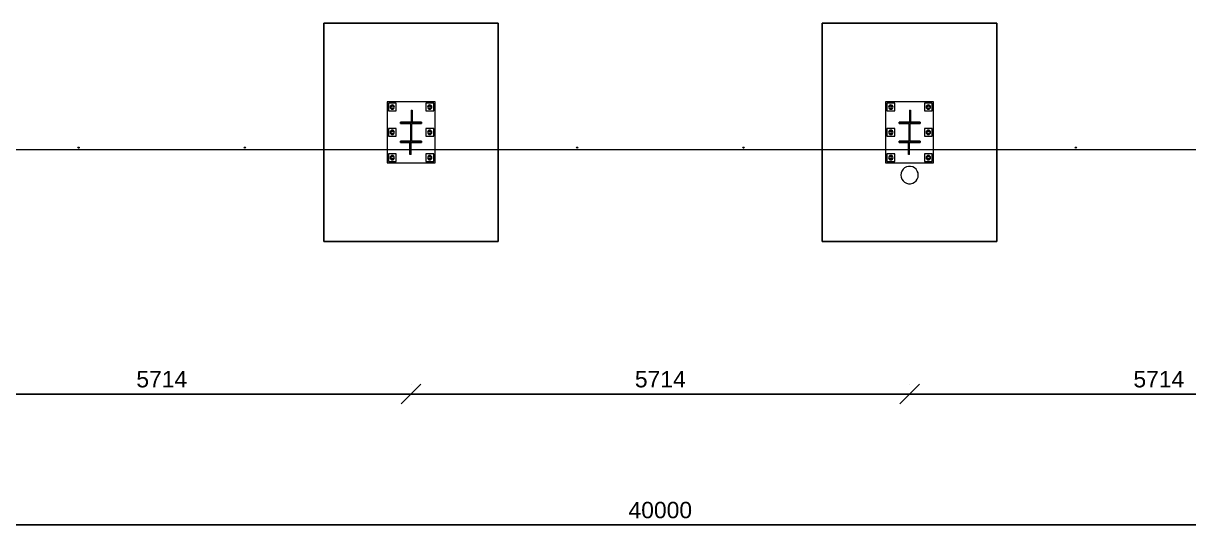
# Model space of a CAD drawing. Header units: millimetres. Extents: x 3055 to 287500, y 1145 to 27007.
# Drawn here: x 147199 to 160556, y 1145 to 7007 of the extents above; entities that cross this region are included whole.
import ezdxf

# ---------------------------------------------------------------- set-up
doc = ezdxf.new("R2010")
doc.units = ezdxf.units.MM
for name, color, linetype, lineweight in [('ANOT-COTA', 7, 'Continuous', 13), ('EST-CHAPA', 2, 'Continuous', 18), ('EST-FIXADOR', 8, 'Continuous', 13), ('EST-PILAR', 1, 'Continuous', 25), ('EST-SECUNDARIO', 3, 'Continuous', 18), ('FEC-FECHAMENTO', 9, 'Continuous', 13), ('FUN-BLOCO', 6, 'Continuous', 25)]:
    doc.layers.add(name, color=color, linetype=linetype, lineweight=lineweight)
doc.styles.add('TEXTO', font='arial.ttf')
doc.dimstyles.new('COTA-1-75', dxfattribs={"dimscale": 75, "dimtxt": 2.5, "dimasz": 2, "dimexe": 1.5, "dimexo": 1.5, "dimgap": 1, "dimtad": 1, "dimdec": 0, "dimtxsty": 'TEXTO', "dimtsz": 1.5, "dimcen": 2.5, "dimclrd": 256, "dimclre": 256, "dimclrt": 256, "dimazin": 3, "dimtfac": 1, "dimtmove": 0, "dimatfit": 3, "dimarcsym": 0})

msp = doc.modelspace()

# ---------------------------------------------------------------- linework, layer by layer
at = {"layer": 'EST-CHAPA'}
for p, q in [((151367.9, 6107.5), (151367.9, 5562.5)), ((151917.9, 6107.5), (151367.9, 6107.5)), ((151642.9, 6012.5), (151642.9, 5872.5)), ((151642.9, 6012.5), (151654.9, 6012.5)), ((151654.9, 6012.5), (151654.9, 5872.5)), ((151917.9, 5562.5), (151917.9, 6107.5)), ((157082.1, 6107.5), (157082.1, 5562.5)), ((157632.1, 6107.5), (157082.1, 6107.5)), ((157357.1, 6012.5), (157357.1, 5872.5)), ((157357.1, 6012.5), (157369.1, 6012.5)), ((157369.1, 6012.5), (157369.1, 5872.5)), ((157632.1, 5562.5), (157632.1, 6107.5)), ((151630.9, 5562.5), (151630.9, 5642.5)), ((151642.9, 5562.5), (151642.9, 5642.5)), ((157345.1, 5562.5), (157345.1, 5642.5)), ((157357.1, 5562.5), (157357.1, 5642.5)), ((151367.9, 5561.8), (151367.9, 5407.5)), ((151630.9, 5502.5), (151630.9, 5561.8)), ((151642.9, 5502.5), (151630.9, 5502.5)), ((151642.9, 5502.5), (151642.9, 5561.8)), ((151917.9, 5407.5), (151917.9, 5561.8)), ((157082.1, 5561.8), (157082.1, 5407.5)), ((157345.1, 5502.5), (157345.1, 5561.8)), ((157357.1, 5502.5), (157345.1, 5502.5)), ((157357.1, 5502.5), (157357.1, 5561.8)), ((157632.1, 5407.5), (157632.1, 5561.8)), ((151367.9, 5407.5), (151917.9, 5407.5)), ((157082.1, 5407.5), (157632.1, 5407.5))]:
    msp.add_line(p, q, dxfattribs=at)
at = {"layer": 'EST-FIXADOR'}
for p, q in [((151382.9, 6092.5), (151382.9, 6002.5)), ((151472.9, 6092.5), (151382.9, 6092.5)), ((151404.5, 6057.1), (151402.6, 6047.5)), ((151402.6, 6047.5), (151404.5, 6037.8)), ((151410, 6065.3), (151404.5, 6057.1)), ((151404.5, 6037.8), (151410, 6029.6)), ((151418.2, 6070.8), (151410, 6065.3)), ((151410, 6029.6), (151418.2, 6024.1)), ((151419, 6056.3), (151415.4, 6047.5)), ((151415.4, 6047.5), (151419, 6038.6)), ((151427.9, 6072.7), (151418.2, 6070.8)), ((151418.2, 6024.1), (151427.9, 6022.2)), ((151427.9, 6060), (151419, 6056.3)), ((151419, 6038.6), (151427.9, 6035)), ((151437.5, 6070.8), (151427.9, 6072.7)), ((151436.7, 6056.3), (151427.9, 6060)), ((151427.9, 6035), (151436.7, 6038.6)), ((151427.9, 6022.2), (151437.5, 6024.1)), ((151440.4, 6047.5), (151436.7, 6056.3)), ((151436.7, 6038.6), (151440.4, 6047.5)), ((151445.7, 6065.3), (151437.5, 6070.8)), ((151437.5, 6024.1), (151445.7, 6029.6)), ((151451.2, 6057.1), (151445.7, 6065.3)), ((151445.7, 6029.6), (151451.2, 6037.8)), ((151453.1, 6047.5), (151451.2, 6057.1)), ((151451.2, 6037.8), (151453.1, 6047.5)), ((151472.9, 6002.5), (151472.9, 6092.5)), ((151812.9, 6092.5), (151812.9, 6002.5)), ((151902.9, 6092.5), (151812.9, 6092.5)), ((151834.5, 6057.1), (151832.6, 6047.5)), ((151832.6, 6047.5), (151834.5, 6037.8)), ((151840, 6065.3), (151834.5, 6057.1)), ((151834.5, 6037.8), (151840, 6029.6)), ((151848.2, 6070.8), (151840, 6065.3)), ((151840, 6029.6), (151848.2, 6024.1)), ((151849, 6056.3), (151845.4, 6047.5)), ((151845.4, 6047.5), (151849, 6038.6)), ((151857.9, 6072.7), (151848.2, 6070.8)), ((151848.2, 6024.1), (151857.9, 6022.2)), ((151857.9, 6060), (151849, 6056.3)), ((151849, 6038.6), (151857.9, 6035)), ((151867.5, 6070.8), (151857.9, 6072.7)), ((151866.7, 6056.3), (151857.9, 6060)), ((151857.9, 6035), (151866.7, 6038.6)), ((151857.9, 6022.2), (151867.5, 6024.1)), ((151870.4, 6047.5), (151866.7, 6056.3)), ((151866.7, 6038.6), (151870.4, 6047.5)), ((151875.7, 6065.3), (151867.5, 6070.8)), ((151867.5, 6024.1), (151875.7, 6029.6)), ((151881.2, 6057.1), (151875.7, 6065.3)), ((151875.7, 6029.6), (151881.2, 6037.8)), ((151883.1, 6047.5), (151881.2, 6057.1)), ((151881.2, 6037.8), (151883.1, 6047.5)), ((151902.9, 6002.5), (151902.9, 6092.5)), ((157097.1, 6092.5), (157097.1, 6002.5)), ((157187.1, 6092.5), (157097.1, 6092.5)), ((157118.8, 6057.1), (157116.9, 6047.5)), ((157116.9, 6047.5), (157118.8, 6037.8)), ((157124.3, 6065.3), (157118.8, 6057.1)), ((157118.8, 6037.8), (157124.3, 6029.6)), ((157132.5, 6070.8), (157124.3, 6065.3)), ((157124.3, 6029.6), (157132.5, 6024.1)), ((157133.3, 6056.3), (157129.6, 6047.5)), ((157129.6, 6047.5), (157133.3, 6038.6)), ((157142.1, 6072.7), (157132.5, 6070.8)), ((157132.5, 6024.1), (157142.1, 6022.2)), ((157142.1, 6060), (157133.3, 6056.3)), ((157133.3, 6038.6), (157142.1, 6035)), ((157151.8, 6070.8), (157142.1, 6072.7)), ((157151, 6056.3), (157142.1, 6060)), ((157142.1, 6035), (157151, 6038.6)), ((157142.1, 6022.2), (157151.8, 6024.1)), ((157154.6, 6047.5), (157151, 6056.3)), ((157151, 6038.6), (157154.6, 6047.5)), ((157160, 6065.3), (157151.8, 6070.8)), ((157151.8, 6024.1), (157160, 6029.6)), ((157165.5, 6057.1), (157160, 6065.3)), ((157160, 6029.6), (157165.5, 6037.8)), ((157167.4, 6047.5), (157165.5, 6057.1)), ((157165.5, 6037.8), (157167.4, 6047.5)), ((157187.1, 6002.5), (157187.1, 6092.5)), ((157527.1, 6092.5), (157527.1, 6002.5)), ((157617.1, 6092.5), (157527.1, 6092.5)), ((157548.8, 6057.1), (157546.9, 6047.5)), ((157546.9, 6047.5), (157548.8, 6037.8)), ((157554.3, 6065.3), (157548.8, 6057.1)), ((157548.8, 6037.8), (157554.3, 6029.6)), ((157562.5, 6070.8), (157554.3, 6065.3)), ((157554.3, 6029.6), (157562.5, 6024.1)), ((157563.3, 6056.3), (157559.6, 6047.5)), ((157559.6, 6047.5), (157563.3, 6038.6)), ((157572.1, 6072.7), (157562.5, 6070.8)), ((157562.5, 6024.1), (157572.1, 6022.2)), ((157572.1, 6060), (157563.3, 6056.3)), ((157563.3, 6038.6), (157572.1, 6035)), ((157581.8, 6070.8), (157572.1, 6072.7)), ((157581, 6056.3), (157572.1, 6060)), ((157572.1, 6035), (157581, 6038.6)), ((157572.1, 6022.2), (157581.8, 6024.1)), ((157584.6, 6047.5), (157581, 6056.3)), ((157581, 6038.6), (157584.6, 6047.5)), ((157590, 6065.3), (157581.8, 6070.8)), ((157581.8, 6024.1), (157590, 6029.6)), ((157595.5, 6057.1), (157590, 6065.3)), ((157590, 6029.6), (157595.5, 6037.8)), ((157597.4, 6047.5), (157595.5, 6057.1)), ((157595.5, 6037.8), (157597.4, 6047.5)), ((157617.1, 6002.5), (157617.1, 6092.5)), ((151382.9, 6002.5), (151472.9, 6002.5)), ((151812.9, 6002.5), (151902.9, 6002.5)), ((157097.1, 6002.5), (157187.1, 6002.5)), ((157527.1, 6002.5), (157617.1, 6002.5)), ((151382.9, 5802.5), (151382.9, 5712.5)), ((151472.9, 5802.5), (151382.9, 5802.5)), ((151404.5, 5767.1), (151402.6, 5757.5)), ((151402.6, 5757.5), (151404.5, 5747.8)), ((151410, 5775.3), (151404.5, 5767.1)), ((151404.5, 5747.8), (151410, 5739.6)), ((151418.2, 5780.8), (151410, 5775.3)), ((151419, 5766.3), (151415.4, 5757.5)), ((151415.4, 5757.5), (151419, 5748.6)), ((151427.9, 5782.7), (151418.2, 5780.8)), ((151427.9, 5770), (151419, 5766.3)), ((151419, 5748.6), (151427.9, 5745)), ((151437.5, 5780.8), (151427.9, 5782.7)), ((151436.7, 5766.3), (151427.9, 5770)), ((151427.9, 5745), (151436.7, 5748.6)), ((151440.4, 5757.5), (151436.7, 5766.3)), ((151436.7, 5748.6), (151440.4, 5757.5)), ((151445.7, 5775.3), (151437.5, 5780.8)), ((151451.2, 5767.1), (151445.7, 5775.3)), ((151445.7, 5739.6), (151451.2, 5747.8)), ((151453.1, 5757.5), (151451.2, 5767.1)), ((151451.2, 5747.8), (151453.1, 5757.5)), ((151472.9, 5712.5), (151472.9, 5802.5)), ((151812.9, 5802.5), (151812.9, 5712.5)), ((151902.9, 5802.5), (151812.9, 5802.5)), ((151834.5, 5767.1), (151832.6, 5757.5)), ((151832.6, 5757.5), (151834.5, 5747.8)), ((151840, 5775.3), (151834.5, 5767.1)), ((151834.5, 5747.8), (151840, 5739.6)), ((151848.2, 5780.8), (151840, 5775.3)), ((151849, 5766.3), (151845.4, 5757.5)), ((151845.4, 5757.5), (151849, 5748.6)), ((151857.9, 5782.7), (151848.2, 5780.8)), ((151857.9, 5770), (151849, 5766.3)), ((151849, 5748.6), (151857.9, 5745)), ((151867.5, 5780.8), (151857.9, 5782.7)), ((151866.7, 5766.3), (151857.9, 5770)), ((151857.9, 5745), (151866.7, 5748.6)), ((151870.4, 5757.5), (151866.7, 5766.3)), ((151866.7, 5748.6), (151870.4, 5757.5)), ((151875.7, 5775.3), (151867.5, 5780.8)), ((151881.2, 5767.1), (151875.7, 5775.3)), ((151875.7, 5739.6), (151881.2, 5747.8)), ((151883.1, 5757.5), (151881.2, 5767.1)), ((151881.2, 5747.8), (151883.1, 5757.5)), ((151902.9, 5712.5), (151902.9, 5802.5)), ((157097.1, 5802.5), (157097.1, 5712.5)), ((157187.1, 5802.5), (157097.1, 5802.5)), ((157118.8, 5767.1), (157116.9, 5757.5)), ((157116.9, 5757.5), (157118.8, 5747.8)), ((157124.3, 5775.3), (157118.8, 5767.1)), ((157118.8, 5747.8), (157124.3, 5739.6)), ((157132.5, 5780.8), (157124.3, 5775.3)), ((157133.3, 5766.3), (157129.6, 5757.5)), ((157129.6, 5757.5), (157133.3, 5748.6)), ((157142.1, 5782.7), (157132.5, 5780.8)), ((157142.1, 5770), (157133.3, 5766.3)), ((157133.3, 5748.6), (157142.1, 5745)), ((157151.8, 5780.8), (157142.1, 5782.7)), ((157151, 5766.3), (157142.1, 5770)), ((157142.1, 5745), (157151, 5748.6)), ((157154.6, 5757.5), (157151, 5766.3)), ((157151, 5748.6), (157154.6, 5757.5)), ((157160, 5775.3), (157151.8, 5780.8)), ((157165.5, 5767.1), (157160, 5775.3)), ((157160, 5739.6), (157165.5, 5747.8)), ((157167.4, 5757.5), (157165.5, 5767.1)), ((157165.5, 5747.8), (157167.4, 5757.5)), ((157187.1, 5712.5), (157187.1, 5802.5)), ((157527.1, 5802.5), (157527.1, 5712.5)), ((157617.1, 5802.5), (157527.1, 5802.5)), ((157548.8, 5767.1), (157546.9, 5757.5)), ((157546.9, 5757.5), (157548.8, 5747.8)), ((157554.3, 5775.3), (157548.8, 5767.1)), ((157548.8, 5747.8), (157554.3, 5739.6)), ((157562.5, 5780.8), (157554.3, 5775.3)), ((157563.3, 5766.3), (157559.6, 5757.5)), ((157559.6, 5757.5), (157563.3, 5748.6)), ((157572.1, 5782.7), (157562.5, 5780.8)), ((157572.1, 5770), (157563.3, 5766.3)), ((157563.3, 5748.6), (157572.1, 5745)), ((157581.8, 5780.8), (157572.1, 5782.7)), ((157581, 5766.3), (157572.1, 5770)), ((157572.1, 5745), (157581, 5748.6)), ((157584.6, 5757.5), (157581, 5766.3)), ((157581, 5748.6), (157584.6, 5757.5)), ((157590, 5775.3), (157581.8, 5780.8)), ((157595.5, 5767.1), (157590, 5775.3)), ((157590, 5739.6), (157595.5, 5747.8)), ((157597.4, 5757.5), (157595.5, 5767.1)), ((157595.5, 5747.8), (157597.4, 5757.5)), ((157617.1, 5712.5), (157617.1, 5802.5)), ((151382.9, 5712.5), (151472.9, 5712.5)), ((151410, 5739.6), (151418.2, 5734.1)), ((151418.2, 5734.1), (151427.9, 5732.2)), ((151427.9, 5732.2), (151437.5, 5734.1)), ((151437.5, 5734.1), (151445.7, 5739.6)), ((151812.9, 5712.5), (151902.9, 5712.5)), ((151840, 5739.6), (151848.2, 5734.1)), ((151848.2, 5734.1), (151857.9, 5732.2)), ((151857.9, 5732.2), (151867.5, 5734.1)), ((151867.5, 5734.1), (151875.7, 5739.6)), ((157097.1, 5712.5), (157187.1, 5712.5)), ((157124.3, 5739.6), (157132.5, 5734.1)), ((157132.5, 5734.1), (157142.1, 5732.2)), ((157142.1, 5732.2), (157151.8, 5734.1)), ((157151.8, 5734.1), (157160, 5739.6)), ((157527.1, 5712.5), (157617.1, 5712.5)), ((157554.3, 5739.6), (157562.5, 5734.1)), ((157562.5, 5734.1), (157572.1, 5732.2)), ((157572.1, 5732.2), (157581.8, 5734.1)), ((157581.8, 5734.1), (157590, 5739.6)), ((151382.9, 5512.5), (151382.9, 5422.5)), ((151472.9, 5512.5), (151382.9, 5512.5)), ((151404.5, 5477.1), (151402.6, 5467.5)), ((151410, 5485.3), (151404.5, 5477.1)), ((151418.2, 5490.8), (151410, 5485.3)), ((151427.9, 5492.7), (151418.2, 5490.8)), ((151427.9, 5480), (151419, 5476.3)), ((151437.5, 5490.8), (151427.9, 5492.7)), ((151436.7, 5476.3), (151427.9, 5480)), ((151445.7, 5485.3), (151437.5, 5490.8)), ((151451.2, 5477.1), (151445.7, 5485.3)), ((151453.1, 5467.5), (151451.2, 5477.1)), ((151472.9, 5422.5), (151472.9, 5512.5)), ((151812.9, 5512.5), (151812.9, 5422.5)), ((151902.9, 5512.5), (151812.9, 5512.5)), ((151834.5, 5477.1), (151832.6, 5467.5)), ((151840, 5485.3), (151834.5, 5477.1)), ((151848.2, 5490.8), (151840, 5485.3)), ((151857.9, 5492.7), (151848.2, 5490.8)), ((151857.9, 5480), (151849, 5476.3)), ((151867.5, 5490.8), (151857.9, 5492.7)), ((151866.7, 5476.3), (151857.9, 5480)), ((151875.7, 5485.3), (151867.5, 5490.8)), ((151881.2, 5477.1), (151875.7, 5485.3)), ((151883.1, 5467.5), (151881.2, 5477.1)), ((151902.9, 5422.5), (151902.9, 5512.5)), ((157097.1, 5512.5), (157097.1, 5422.5)), ((157187.1, 5512.5), (157097.1, 5512.5)), ((157118.8, 5477.1), (157116.9, 5467.5)), ((157124.3, 5485.3), (157118.8, 5477.1)), ((157132.5, 5490.8), (157124.3, 5485.3)), ((157142.1, 5492.7), (157132.5, 5490.8)), ((157142.1, 5480), (157133.3, 5476.3)), ((157151.8, 5490.8), (157142.1, 5492.7)), ((157151, 5476.3), (157142.1, 5480)), ((157160, 5485.3), (157151.8, 5490.8)), ((157165.5, 5477.1), (157160, 5485.3)), ((157167.4, 5467.5), (157165.5, 5477.1)), ((157187.1, 5422.5), (157187.1, 5512.5)), ((157527.1, 5512.5), (157527.1, 5422.5)), ((157617.1, 5512.5), (157527.1, 5512.5)), ((157548.8, 5477.1), (157546.9, 5467.5)), ((157554.3, 5485.3), (157548.8, 5477.1)), ((157562.5, 5490.8), (157554.3, 5485.3)), ((157572.1, 5492.7), (157562.5, 5490.8)), ((157572.1, 5480), (157563.3, 5476.3)), ((157581.8, 5490.8), (157572.1, 5492.7)), ((157581, 5476.3), (157572.1, 5480)), ((157590, 5485.3), (157581.8, 5490.8)), ((157595.5, 5477.1), (157590, 5485.3)), ((157597.4, 5467.5), (157595.5, 5477.1)), ((157617.1, 5422.5), (157617.1, 5512.5)), ((151382.9, 5422.5), (151472.9, 5422.5)), ((151402.6, 5467.5), (151404.5, 5457.8)), ((151404.5, 5457.8), (151410, 5449.6)), ((151410, 5449.6), (151418.2, 5444.1)), ((151419, 5476.3), (151415.4, 5467.5)), ((151415.4, 5467.5), (151419, 5458.6)), ((151418.2, 5444.1), (151427.9, 5442.2)), ((151419, 5458.6), (151427.9, 5455)), ((151427.9, 5455), (151436.7, 5458.6)), ((151427.9, 5442.2), (151437.5, 5444.1)), ((151440.4, 5467.5), (151436.7, 5476.3)), ((151436.7, 5458.6), (151440.4, 5467.5)), ((151437.5, 5444.1), (151445.7, 5449.6)), ((151445.7, 5449.6), (151451.2, 5457.8)), ((151451.2, 5457.8), (151453.1, 5467.5)), ((151812.9, 5422.5), (151902.9, 5422.5)), ((151832.6, 5467.5), (151834.5, 5457.8)), ((151834.5, 5457.8), (151840, 5449.6)), ((151840, 5449.6), (151848.2, 5444.1)), ((151849, 5476.3), (151845.4, 5467.5)), ((151845.4, 5467.5), (151849, 5458.6)), ((151848.2, 5444.1), (151857.9, 5442.2)), ((151849, 5458.6), (151857.9, 5455)), ((151857.9, 5455), (151866.7, 5458.6)), ((151857.9, 5442.2), (151867.5, 5444.1)), ((151870.4, 5467.5), (151866.7, 5476.3)), ((151866.7, 5458.6), (151870.4, 5467.5)), ((151867.5, 5444.1), (151875.7, 5449.6)), ((151875.7, 5449.6), (151881.2, 5457.8)), ((151881.2, 5457.8), (151883.1, 5467.5)), ((157097.1, 5422.5), (157187.1, 5422.5)), ((157116.9, 5467.5), (157118.8, 5457.8)), ((157118.8, 5457.8), (157124.3, 5449.6)), ((157124.3, 5449.6), (157132.5, 5444.1)), ((157133.3, 5476.3), (157129.6, 5467.5)), ((157129.6, 5467.5), (157133.3, 5458.6)), ((157132.5, 5444.1), (157142.1, 5442.2)), ((157133.3, 5458.6), (157142.1, 5455)), ((157142.1, 5455), (157151, 5458.6)), ((157142.1, 5442.2), (157151.8, 5444.1)), ((157154.6, 5467.5), (157151, 5476.3)), ((157151, 5458.6), (157154.6, 5467.5)), ((157151.8, 5444.1), (157160, 5449.6)), ((157160, 5449.6), (157165.5, 5457.8)), ((157165.5, 5457.8), (157167.4, 5467.5)), ((157527.1, 5422.5), (157617.1, 5422.5)), ((157546.9, 5467.5), (157548.8, 5457.8)), ((157548.8, 5457.8), (157554.3, 5449.6)), ((157554.3, 5449.6), (157562.5, 5444.1)), ((157563.3, 5476.3), (157559.6, 5467.5)), ((157559.6, 5467.5), (157563.3, 5458.6)), ((157562.5, 5444.1), (157572.1, 5442.2)), ((157563.3, 5458.6), (157572.1, 5455)), ((157572.1, 5455), (157581, 5458.6)), ((157572.1, 5442.2), (157581.8, 5444.1)), ((157584.6, 5467.5), (157581, 5476.3)), ((157581, 5458.6), (157584.6, 5467.5)), ((157581.8, 5444.1), (157590, 5449.6)), ((157590, 5449.6), (157595.5, 5457.8)), ((157595.5, 5457.8), (157597.4, 5467.5))]:
    msp.add_line(p, q, dxfattribs=at)
at = {"layer": 'EST-PILAR'}
for p, q in [((151762.9, 5872.5), (151522.9, 5872.5)), ((151522.9, 5872.5), (151522.9, 5860.5)), ((151522.9, 5860.5), (151639.1, 5860.5)), ((151639.1, 5860.5), (151639.1, 5654.5)), ((151646.6, 5654.5), (151646.6, 5860.5)), ((151646.6, 5860.5), (151762.9, 5860.5)), ((151762.9, 5860.5), (151762.9, 5872.5)), ((157477.1, 5872.5), (157237.1, 5872.5)), ((157237.1, 5872.5), (157237.1, 5860.5)), ((157237.1, 5860.5), (157353.4, 5860.5)), ((157353.4, 5860.5), (157353.4, 5654.5)), ((157360.9, 5654.5), (157360.9, 5860.5)), ((157360.9, 5860.5), (157477.1, 5860.5)), ((157477.1, 5860.5), (157477.1, 5872.5)), ((151639.1, 5654.5), (151522.9, 5654.5)), ((151522.9, 5654.5), (151522.9, 5642.5)), ((151522.9, 5642.5), (151762.9, 5642.5)), ((151762.9, 5654.5), (151646.6, 5654.5)), ((151762.9, 5642.5), (151762.9, 5654.5)), ((157353.4, 5654.5), (157237.1, 5654.5)), ((157237.1, 5654.5), (157237.1, 5642.5)), ((157237.1, 5642.5), (157477.1, 5642.5)), ((157477.1, 5654.5), (157360.9, 5654.5)), ((157477.1, 5642.5), (157477.1, 5654.5))]:
    msp.add_line(p, q, dxfattribs=at)
at = {"layer": 'EST-SECUNDARIO'}
for p, q in [((147825.3, 5582.5), (147829.3, 5589.4)), ((147829.3, 5575.5), (147825.3, 5582.5)), ((147829.3, 5589.4), (147837.3, 5589.4)), ((147837.3, 5575.5), (147829.3, 5575.5)), ((147837.3, 5589.4), (147841.3, 5582.5)), ((147841.3, 5582.5), (147837.3, 5575.5)), ((149730.1, 5582.5), (149734.1, 5589.4)), ((149734.1, 5575.5), (149730.1, 5582.5)), ((149734.1, 5589.4), (149742.1, 5589.4)), ((149742.1, 5575.5), (149734.1, 5575.5)), ((149742.1, 5589.4), (149746.1, 5582.5)), ((149746.1, 5582.5), (149742.1, 5575.5)), ((153539.6, 5582.5), (153543.6, 5589.4)), ((153543.6, 5575.5), (153539.6, 5582.5)), ((153543.6, 5589.4), (153551.6, 5589.4)), ((153551.6, 5575.5), (153543.6, 5575.5)), ((153551.6, 5589.4), (153555.6, 5582.5)), ((153555.6, 5582.5), (153551.6, 5575.5)), ((155444.4, 5582.5), (155448.4, 5589.4)), ((155448.4, 5575.5), (155444.4, 5582.5)), ((155448.4, 5589.4), (155456.4, 5589.4)), ((155456.4, 5575.5), (155448.4, 5575.5)), ((155456.4, 5589.4), (155460.4, 5582.5)), ((155460.4, 5582.5), (155456.4, 5575.5)), ((159253.9, 5582.5), (159257.9, 5589.4)), ((159257.9, 5575.5), (159253.9, 5582.5)), ((159257.9, 5589.4), (159265.9, 5589.4)), ((159265.9, 5575.5), (159257.9, 5575.5)), ((159265.9, 5589.4), (159269.9, 5582.5)), ((159269.9, 5582.5), (159265.9, 5575.5)), ((157300.3, 5349.8), (157282.3, 5333.8)), ((157321.7, 5361), (157300.3, 5349.8)), ((157345.1, 5366.7), (157321.7, 5361)), ((157369.2, 5366.7), (157345.1, 5366.7)), ((157392.6, 5361), (157369.2, 5366.7)), ((157413.9, 5349.8), (157392.6, 5361)), ((157432, 5333.8), (157413.9, 5349.8)), ((157260, 5291.4), (157257.1, 5267.5)), ((157257.1, 5267.5), (157260, 5243.5)), ((157268.6, 5313.9), (157260, 5291.4)), ((157260, 5243.5), (157268.6, 5221)), ((157282.3, 5333.8), (157268.6, 5313.9)), ((157268.6, 5221), (157282.3, 5201.2)), ((157445.7, 5313.9), (157432, 5333.8)), ((157432, 5201.2), (157445.7, 5221)), ((157454.2, 5291.4), (157445.7, 5313.9)), ((157445.7, 5221), (157454.2, 5243.5)), ((157457.1, 5267.5), (157454.2, 5291.4)), ((157454.2, 5243.5), (157457.1, 5267.5)), ((157282.3, 5201.2), (157300.3, 5185.2)), ((157300.3, 5185.2), (157321.7, 5174)), ((157321.7, 5174), (157345.1, 5168.2)), ((157345.1, 5168.2), (157369.2, 5168.2)), ((157369.2, 5168.2), (157392.6, 5174)), ((157392.6, 5174), (157413.9, 5185.2)), ((157413.9, 5185.2), (157432, 5201.2))]:
    msp.add_line(p, q, dxfattribs=at)
at = {"layer": 'FEC-FECHAMENTO'}
for p, q in [((140214.3, 5562.5), (168785.7, 5562.5)), ((140214.3, 5561.8), (168785.7, 5561.8))]:
    msp.add_line(p, q, dxfattribs=at)
at = {"layer": 'FUN-BLOCO'}
for p, q in [((150642.9, 7007.5), (150642.9, 5562.5)), ((152642.9, 7007.5), (150642.9, 7007.5)), ((152642.9, 5562.5), (152642.9, 7007.5)), ((156357.1, 7007.5), (156357.1, 5562.5)), ((158357.1, 7007.5), (156357.1, 7007.5)), ((158357.1, 5562.5), (158357.1, 7007.5)), ((150642.9, 5561.8), (150642.9, 4507.5)), ((152642.9, 4507.5), (152642.9, 5561.8)), ((156357.1, 5561.8), (156357.1, 4507.5)), ((158357.1, 4507.5), (158357.1, 5561.8)), ((150642.9, 4507.5), (152642.9, 4507.5)), ((156357.1, 4507.5), (158357.1, 4507.5))]:
    msp.add_line(p, q, dxfattribs=at)

# ---------------------------------------------------------------- dimensions: what is measured, and where the dimension line sits
at = {"layer": 'ANOT-COTA'}
for base, p1, p2 in [((145929, 2757.5), (145929, 2757.5), (151643, 2757.5)), ((151643, 2757.5), (151643, 2757.5), (157357, 2757.5)), ((157357, 2757.5), (157357, 2757.5), (163071, 2757.5)), ((134500, 1257.5), (134500, 1257.5), (174500, 1257.5))]:
    msp.add_linear_dim(base=base, p1=p1, p2=p2, dimstyle='COTA-1-75', dxfattribs=at).render()

doc.saveas('drawing.dxf')
